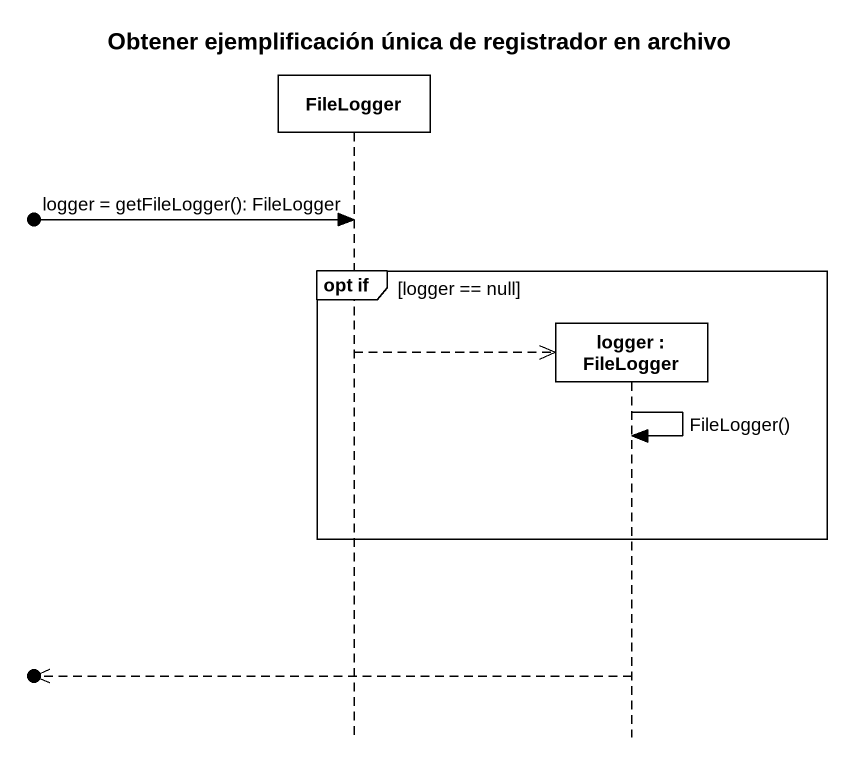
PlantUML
@startuml
title Obtener ejemplificación única de registrador en archivo
hide footbox
participant FileLogger
participant "logger : FileLogger" as logger

[o-> FileLogger : logger = getFileLogger(): FileLogger
group opt if [logger == null]
  FileLogger -->> logger **
  logger -> logger : FileLogger()
end
[o<<-- logger
@enduml
